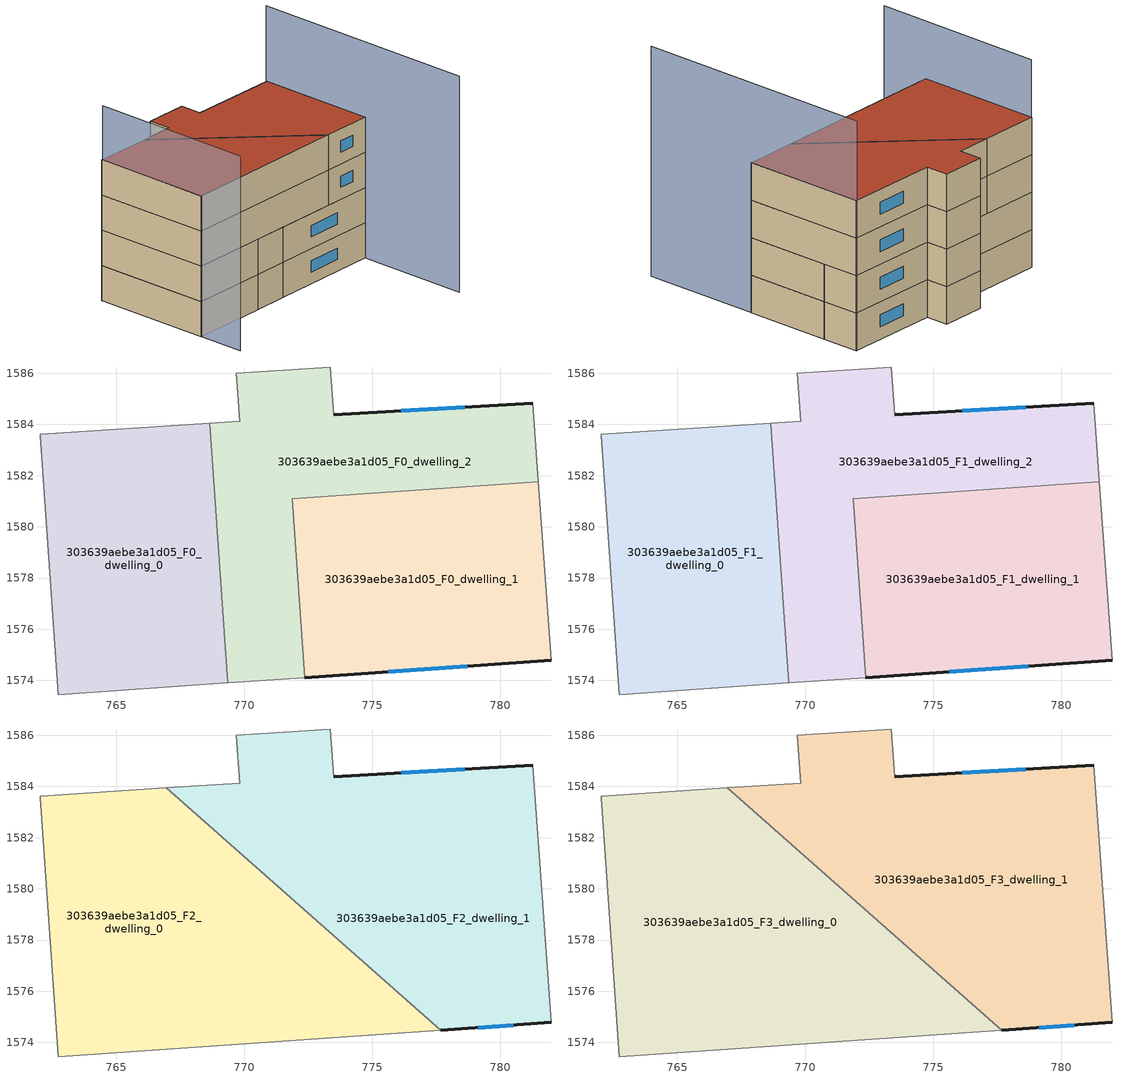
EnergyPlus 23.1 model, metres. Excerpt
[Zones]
303639aebe3a1d05_F0_dwelling_0
 floor ground (EU_floor_Construction): 768.65,1584.05 769.35,1573.9 762.74,1573.44 762.02,1583.56 762.02,1583.61 z0
 wall adiabatic (EU_wall_Construction): 768.65,1584.05 762.02,1583.61 762.02,1583.56 762.74,1573.44 769.35,1573.9 z0:3
 wall to 303639aebe3a1d05_F0_dwelling_2 (EU_wall_Construction): 769.35,1573.9 768.65,1584.05 z0:3
303639aebe3a1d05_F0_dwelling_1
 floor ground (EU_floor_Construction): 781.49,1581.77 781.98,1574.78 772.35,1574.11 771.87,1581.1 z0
 wall outside (EU_wall_Construction): 772.35,1574.11 781.98,1574.78 z0:3
 wall to 303639aebe3a1d05_F0_dwelling_2 (EU_wall_Construction): 781.49,1581.77 771.87,1581.1 772.35,1574.11 z0:3
 wall adiabatic (EU_wall_Construction): 781.98,1574.78 781.49,1581.77 z0:3
 window (EU_Window_Construction): 775.63,1574.34 778.71,1574.55 z1.02:1.98
303639aebe3a1d05_F0_dwelling_2
 floor ground (EU_floor_Construction): 781.27,1584.83 781.49,1581.77 771.87,1581.1 772.35,1574.11 769.35,1573.9 768.65,1584.05 769.82,1584.13 769.69,1586 773.36,1586.23 773.49,1584.38 z0
 wall outside (EU_wall_Construction): 781.27,1584.83 773.49,1584.38 z0:3
 wall adiabatic (EU_wall_Construction): 773.49,1584.38 773.36,1586.23 769.69,1586 769.82,1584.13 768.65,1584.05 / 781.49,1581.77 781.27,1584.83 / 769.35,1573.9 772.35,1574.11 z0:3
 window (EU_Window_Construction): 778.62,1584.68 776.13,1584.53 z1.02:1.98
303639aebe3a1d05_F1_dwelling_0
 floor to 303639aebe3a1d05_F0_dwelling_0 (EU_floor_Construction): 768.65,1584.05 769.35,1573.9 762.74,1573.44 762.02,1583.56 762.02,1583.61 z3
 wall adiabatic (EU_wall_Construction): 768.65,1584.05 762.02,1583.61 762.02,1583.56 762.74,1573.44 769.35,1573.9 z3:6
 wall to 303639aebe3a1d05_F1_dwelling_2 (EU_wall_Construction): 769.35,1573.9 768.65,1584.05 z3:6
303639aebe3a1d05_F1_dwelling_1
 floor to 303639aebe3a1d05_F0_dwelling_1 (EU_floor_Construction): 781.49,1581.77 781.98,1574.78 772.35,1574.11 771.87,1581.1 z3
 wall outside (EU_wall_Construction): 772.35,1574.11 781.98,1574.78 z3:6
 wall to 303639aebe3a1d05_F1_dwelling_2 (EU_wall_Construction): 781.49,1581.77 771.87,1581.1 772.35,1574.11 z3:6
 wall adiabatic (EU_wall_Construction): 781.98,1574.78 781.49,1581.77 z3:6
 window (EU_Window_Construction): 775.63,1574.34 778.71,1574.55 z4.02:4.98
303639aebe3a1d05_F1_dwelling_2
 floor to 303639aebe3a1d05_F0_dwelling_2 (EU_floor_Construction): 781.27,1584.83 781.49,1581.77 771.87,1581.1 772.35,1574.11 769.35,1573.9 768.65,1584.05 769.82,1584.13 769.69,1586 773.36,1586.23 773.49,1584.38 z3
 wall outside (EU_wall_Construction): 781.27,1584.83 773.49,1584.38 z3:6
 wall adiabatic (EU_wall_Construction): 773.49,1584.38 773.36,1586.23 769.69,1586 769.82,1584.13 768.65,1584.05 / 781.49,1581.77 781.27,1584.83 / 769.35,1573.9 772.35,1574.11 z3:6
 window (EU_Window_Construction): 778.62,1584.68 776.13,1584.53 z4.02:4.98
303639aebe3a1d05_F2_dwelling_0
 floor to 303639aebe3a1d05_F1_dwelling_0 (EU_floor_Construction): 768.77,1582.34 769.35,1573.9 762.74,1573.44 762.02,1583.56 762.02,1583.61 766.95,1583.94 z6
 floor to 303639aebe3a1d05_F1_dwelling_1 (EU_floor_Construction): 777.67,1574.48 772.35,1574.11 771.98,1579.5 z6
 floor to 303639aebe3a1d05_F1_dwelling_2 (EU_floor_Construction): 771.98,1579.5 772.35,1574.11 769.35,1573.9 768.77,1582.34 z6
 wall adiabatic (EU_wall_Construction): 766.95,1583.94 762.02,1583.61 762.02,1583.56 762.74,1573.44 777.67,1574.48 z6:9
 wall to 303639aebe3a1d05_F2_dwelling_1 (EU_wall_Construction): 777.67,1574.48 766.95,1583.94 z6:9
303639aebe3a1d05_F2_dwelling_1
 floor to 303639aebe3a1d05_F1_dwelling_1 (EU_floor_Construction): 781.49,1581.77 781.98,1574.78 777.67,1574.48 771.98,1579.5 771.87,1581.1 z6
 floor to 303639aebe3a1d05_F1_dwelling_2 (EU_floor_Construction): 781.27,1584.83 781.49,1581.77 771.87,1581.1 771.98,1579.5 768.77,1582.34 768.65,1584.05 769.82,1584.13 769.69,1586 773.36,1586.23 773.49,1584.38 z6
 floor to 303639aebe3a1d05_F1_dwelling_0 (EU_floor_Construction): 768.65,1584.05 768.77,1582.34 766.95,1583.94 z6
 wall outside (EU_wall_Construction): 781.27,1584.83 773.49,1584.38 / 777.67,1574.48 781.98,1574.78 z6:9
 wall adiabatic (EU_wall_Construction): 773.49,1584.38 773.36,1586.23 769.69,1586 769.82,1584.13 766.95,1583.94 / 781.98,1574.78 781.27,1584.83 z6:9
 window (EU_Window_Construction): 778.62,1584.68 776.13,1584.53 / 779.14,1574.58 780.52,1574.68 z7.02:7.98
303639aebe3a1d05_F3_dwelling_0
 floor to 303639aebe3a1d05_F2_dwelling_0 (EU_floor_Construction): 777.67,1574.48 762.74,1573.44 762.02,1583.56 762.02,1583.61 766.95,1583.94 z9
 wall adiabatic (EU_wall_Construction): 766.95,1583.94 762.02,1583.61 762.02,1583.56 762.74,1573.44 777.67,1574.48 z9:12
 wall to 303639aebe3a1d05_F3_dwelling_1 (EU_wall_Construction): 777.67,1574.48 766.95,1583.94 z9:12
 roof outside (EU_roof_Construction): 777.67,1574.48 766.95,1583.94 762.02,1583.61 762.02,1583.56 762.74,1573.44 z12
303639aebe3a1d05_F3_dwelling_1
 floor to 303639aebe3a1d05_F2_dwelling_1 (EU_floor_Construction): 781.27,1584.83 781.98,1574.78 777.67,1574.48 766.95,1583.94 769.82,1584.13 769.69,1586 773.36,1586.23 773.49,1584.38 z9
 wall outside (EU_wall_Construction): 781.27,1584.83 773.49,1584.38 / 777.67,1574.48 781.98,1574.78 z9:12
 wall adiabatic (EU_wall_Construction): 773.49,1584.38 773.36,1586.23 769.69,1586 769.82,1584.13 766.95,1583.94 / 781.98,1574.78 781.27,1584.83 z9:12
 window (EU_Window_Construction): 778.62,1584.68 776.13,1584.53 / 779.14,1574.58 780.52,1574.68 z10.02:10.98
 roof outside (EU_roof_Construction): 781.98,1574.78 781.27,1584.83 773.49,1584.38 773.36,1586.23 769.69,1586 769.82,1584.13 766.95,1583.94 777.67,1574.48 z12
shading: 782.66,1565.18 781.26,1584.91 z0:18.4; 762.03,1583.56 763.02,1569.46 z0:16.6
[Building]
EU S2 Campaign: North Axis=0; Terrain=City; Solar Distribution=FullExterior
[Site:Location]
Vienna: Latitude=48; Longitude=16.5; Time Zone=1; Elevation=183
[SizingPeriod:WeatherFileDays]
AnnualSizingPeriod: Begin Month=1; Begin Day of Month=1; End Month=12; End Day of Month=31; Day of Week for Start Day=Monday; Use Weather File Daylight Saving Period=No; Use Weather File Rain and Snow Indicators=No
[MATERIAL]
EU_InternalMass_Material: Roughness=MediumRough; Thickness=0.1; Conductivity=1; Density=1800; Specific Heat=900; Thermal Absorptance=0.9; Solar Absorptance=0.7; Visible Absorptance=0.7
[MATERIAL:NOMASS] Roughness=MediumRough; Thermal Absorptance=0.9; Solar Absorptance=0.7; Visible Absorptance=0.7
Name | Thermal Resistance
EU_wall_NoMass | 0.942466
EU_roof_NoMass | 0.551687
EU_floor_NoMass | 0.66527
[WINDOWMATERIAL:SIMPLEGLAZINGSYSTEM]
EU_Window_SimpleGlazing: UFactor=2.03367; Solar Heat Gain Coefficient=0.65; Visible Transmittance=0.65
[CONSTRUCTION]
EU_wall_Construction: EU_wall_NoMass
EU_roof_Construction: EU_roof_NoMass
EU_floor_Construction: EU_floor_NoMass
EU_Window_Construction: EU_Window_SimpleGlazing
EU_InternalMass_Construction: EU_InternalMass_Material
[ZONE] Type=1; Multiplier=1; Ceiling Height=autocalculate; Floor Area=autocalculate; Part of Total Floor Area=Yes
Name | Volume
303639aebe3a1d05_F0_dwelling_0; 303639aebe3a1d05_F1_dwelling_0 | 202.782
303639aebe3a1d05_F2_dwelling_0; 303639aebe3a1d05_F3_dwelling_0 | 304.156
303639aebe3a1d05_F0_dwelling_1; 303639aebe3a1d05_F1_dwelling_1 | 202.77
303639aebe3a1d05_F2_dwelling_1; 303639aebe3a1d05_F3_dwelling_1 | 304.159
303639aebe3a1d05_F0_dwelling_2; 303639aebe3a1d05_F1_dwelling_2 | 202.772
[INTERNALMASS] Construction=EU_InternalMass_Construction
Name | Zone or ZoneList | Surface Area
303639aebe3a1d05_F0_dwelling_0_EU_InternalMass | 303639aebe3a1d05_F0_dwelling_0 | 67.5934
303639aebe3a1d05_F0_dwelling_1_EU_InternalMass | 303639aebe3a1d05_F0_dwelling_1 | 67.5921
303639aebe3a1d05_F0_dwelling_2_EU_InternalMass | 303639aebe3a1d05_F0_dwelling_2 | 67.5907
303639aebe3a1d05_F1_dwelling_0_EU_InternalMass | 303639aebe3a1d05_F1_dwelling_0 | 67.5934
303639aebe3a1d05_F1_dwelling_1_EU_InternalMass | 303639aebe3a1d05_F1_dwelling_1 | 67.5921
303639aebe3a1d05_F1_dwelling_2_EU_InternalMass | 303639aebe3a1d05_F1_dwelling_2 | 67.5907
303639aebe3a1d05_F2_dwelling_0_EU_InternalMass | 303639aebe3a1d05_F2_dwelling_0 | 101.385
303639aebe3a1d05_F2_dwelling_1_EU_InternalMass | 303639aebe3a1d05_F2_dwelling_1 | 101.386
303639aebe3a1d05_F3_dwelling_0_EU_InternalMass | 303639aebe3a1d05_F3_dwelling_0 | 101.385
303639aebe3a1d05_F3_dwelling_1_EU_InternalMass | 303639aebe3a1d05_F3_dwelling_1 | 101.386
[OTHEREQUIPMENT] Fuel Type=Electricity; Design Level Calculation Method=Watts/Area; Power per Zone Floor Area=1; Fraction Latent=0; Fraction Radiant=0; Fraction Lost=0; Carbon Dioxide Generation Rate=0; EndUse Subcategory=EU_Step8_InternalGains
Name | Zone or ZoneList or Space or SpaceList | Schedule
EU_Step8_InternalGain_303639aebe3a1d05_F0_dwelling_0_f000 | 303639aebe3a1d05_F0_dwelling_0 | EU_Step8_GainSchedule_303639aebe3a1d05_F0_dwelling_0_f000
EU_Step8_InternalGain_303639aebe3a1d05_F0_dwelling_1_f000 | 303639aebe3a1d05_F0_dwelling_1 | EU_Step8_GainSchedule_303639aebe3a1d05_F0_dwelling_1_f000
EU_Step8_InternalGain_303639aebe3a1d05_F0_dwelling_2_f000 | 303639aebe3a1d05_F0_dwelling_2 | EU_Step8_GainSchedule_303639aebe3a1d05_F0_dwelling_2_f000
EU_Step8_InternalGain_303639aebe3a1d05_F1_dwelling_0_f000 | 303639aebe3a1d05_F1_dwelling_0 | EU_Step8_GainSchedule_303639aebe3a1d05_F1_dwelling_0_f000
EU_Step8_InternalGain_303639aebe3a1d05_F1_dwelling_1_f000 | 303639aebe3a1d05_F1_dwelling_1 | EU_Step8_GainSchedule_303639aebe3a1d05_F1_dwelling_1_f000
EU_Step8_InternalGain_303639aebe3a1d05_F1_dwelling_2_f000 | 303639aebe3a1d05_F1_dwelling_2 | EU_Step8_GainSchedule_303639aebe3a1d05_F1_dwelling_2_f000
EU_Step8_InternalGain_303639aebe3a1d05_F2_dwelling_0_f000 | 303639aebe3a1d05_F2_dwelling_0 | EU_Step8_GainSchedule_303639aebe3a1d05_F2_dwelling_0_f000
EU_Step8_InternalGain_303639aebe3a1d05_F2_dwelling_1_f000 | 303639aebe3a1d05_F2_dwelling_1 | EU_Step8_GainSchedule_303639aebe3a1d05_F2_dwelling_1_f000
EU_Step8_InternalGain_303639aebe3a1d05_F3_dwelling_0_f000 | 303639aebe3a1d05_F3_dwelling_0 | EU_Step8_GainSchedule_303639aebe3a1d05_F3_dwelling_0_f000
EU_Step8_InternalGain_303639aebe3a1d05_F3_dwelling_1_f000 | 303639aebe3a1d05_F3_dwelling_1 | EU_Step8_GainSchedule_303639aebe3a1d05_F3_dwelling_1_f000
[ZONEVENTILATION:DESIGNFLOWRATE] Schedule=EU_AlwaysOn; Design Flow Rate Calculation Method=AirChanges/Hour; Air Changes per Hour=0.530523; Ventilation Type=Natural; Fan Pressure Rise=0; Fan Total Efficiency=1; Constant Term Coefficient=1; Temperature Term Coefficient=0; Velocity Term Coefficient=0; Velocity Squared Term Coefficient=0; Minimum Indoor Temperature=-100; Maximum Indoor Temperature=100; Delta Temperature=-100; Minimum Outdoor Temperature=-100; Maximum Outdoor Temperature=100; Maximum Wind Speed=40
Name | Zone or ZoneList or Space or SpaceList
EU_ConstantAir_303639aebe3a1d05_F0_dwelling_0 | 303639aebe3a1d05_F0_dwelling_0
EU_ConstantAir_303639aebe3a1d05_F0_dwelling_1 | 303639aebe3a1d05_F0_dwelling_1
EU_ConstantAir_303639aebe3a1d05_F0_dwelling_2 | 303639aebe3a1d05_F0_dwelling_2
EU_ConstantAir_303639aebe3a1d05_F1_dwelling_0 | 303639aebe3a1d05_F1_dwelling_0
EU_ConstantAir_303639aebe3a1d05_F1_dwelling_1 | 303639aebe3a1d05_F1_dwelling_1
EU_ConstantAir_303639aebe3a1d05_F1_dwelling_2 | 303639aebe3a1d05_F1_dwelling_2
EU_ConstantAir_303639aebe3a1d05_F2_dwelling_0 | 303639aebe3a1d05_F2_dwelling_0
EU_ConstantAir_303639aebe3a1d05_F2_dwelling_1 | 303639aebe3a1d05_F2_dwelling_1
EU_ConstantAir_303639aebe3a1d05_F3_dwelling_0 | 303639aebe3a1d05_F3_dwelling_0
EU_ConstantAir_303639aebe3a1d05_F3_dwelling_1 | 303639aebe3a1d05_F3_dwelling_1
[HVACTEMPLATE:THERMOSTAT] Constant Heating Setpoint=20; Constant Cooling Setpoint=50
EU_HeatOnly_303639aebe3a1d05_F0_dwelling_0; EU_HeatOnly_303639aebe3a1d05_F0_dwelling_1; EU_HeatOnly_303639aebe3a1d05_F0_dwelling_2; EU_HeatOnly_303639aebe3a1d05_F1_dwelling_0; EU_HeatOnly_303639aebe3a1d05_F1_dwelling_1; EU_HeatOnly_303639aebe3a1d05_F1_dwelling_2; EU_HeatOnly_303639aebe3a1d05_F2_dwelling_0; EU_HeatOnly_303639aebe3a1d05_F2_dwelling_1; EU_HeatOnly_303639aebe3a1d05_F3_dwelling_0; EU_HeatOnly_303639aebe3a1d05_F3_dwelling_1
[HVACTEMPLATE:ZONE:IDEALLOADSAIRSYSTEM] System Availability Schedule=EU_AlwaysOn; Maximum Heating Supply Air Temperature=50; Minimum Cooling Supply Air Temperature=13; Maximum Heating Supply Air Humidity Ratio=0.0156; Minimum Cooling Supply Air Humidity Ratio=0.0077; Heating Limit=NoLimit; Cooling Limit=NoLimit; Heating Availability Schedule=EU_AlwaysOn; Cooling Availability Schedule=EU_CoolingOff; Dehumidification Control Type=ConstantSensibleHeatRatio; Cooling Sensible Heat Ratio=0.7; Dehumidification Setpoint=60; Humidification Control Type=None; Humidification Setpoint=30; Outdoor Air Method=None; Outdoor Air Flow Rate per Person=0.00944; Outdoor Air Flow Rate per Zone Floor Area=0; Outdoor Air Flow Rate per Zone=0; Demand Controlled Ventilation Type=None; Outdoor Air Economizer Type=NoEconomizer; Heat Recovery Type=None; Sensible Heat Recovery Effectiveness=0.7; Latent Heat Recovery Effectiveness=0.65
Name | Template Thermostat
303639aebe3a1d05_F0_dwelling_0 | EU_HeatOnly_303639aebe3a1d05_F0_dwelling_0
303639aebe3a1d05_F0_dwelling_1 | EU_HeatOnly_303639aebe3a1d05_F0_dwelling_1
303639aebe3a1d05_F0_dwelling_2 | EU_HeatOnly_303639aebe3a1d05_F0_dwelling_2
303639aebe3a1d05_F1_dwelling_0 | EU_HeatOnly_303639aebe3a1d05_F1_dwelling_0
303639aebe3a1d05_F1_dwelling_1 | EU_HeatOnly_303639aebe3a1d05_F1_dwelling_1
303639aebe3a1d05_F1_dwelling_2 | EU_HeatOnly_303639aebe3a1d05_F1_dwelling_2
303639aebe3a1d05_F2_dwelling_0 | EU_HeatOnly_303639aebe3a1d05_F2_dwelling_0
303639aebe3a1d05_F2_dwelling_1 | EU_HeatOnly_303639aebe3a1d05_F2_dwelling_1
303639aebe3a1d05_F3_dwelling_0 | EU_HeatOnly_303639aebe3a1d05_F3_dwelling_0
303639aebe3a1d05_F3_dwelling_1 | EU_HeatOnly_303639aebe3a1d05_F3_dwelling_1
[SIZING:ZONE] Zone Cooling Design Supply Air Temperature Input Method=SupplyAirTemperature; Zone Cooling Design Supply Air Temperature=13; Zone Heating Design Supply Air Temperature Input Method=SupplyAirTemperature; Zone Heating Design Supply Air Temperature=50; Zone Cooling Design Supply Air Humidity Ratio=0.008; Zone Heating Design Supply Air Humidity Ratio=0.008; Cooling Design Air Flow Method=DesignDay; Cooling Design Air Flow Rate=0; Cooling Minimum Air Flow per Zone Floor Area=0.000762; Cooling Minimum Air Flow=0; Cooling Minimum Air Flow Fraction=0.2; Heating Design Air Flow Method=DesignDay; Heating Design Air Flow Rate=0; Heating Maximum Air Flow per Zone Floor Area=0.002032; Heating Maximum Air Flow=0.141576; Heating Maximum Air Flow Fraction=0.3; Account for Dedicated Outdoor Air System=No; Dedicated Outdoor Air System Control Strategy=NeutralSupplyAir; Dedicated Outdoor Air Low Setpoint Temperature for Design=autosize; Dedicated Outdoor Air High Setpoint Temperature for Design=autosize; Zone Load Sizing Method=Sensible Load Only No Latent Load; Zone Latent Cooling Design Supply Air Humidity Ratio Input Method=HumidityRatioDifference; Zone Cooling Design Supply Air Humidity Ratio Difference=0.005; Zone Latent Heating Design Supply Air Humidity Ratio Input Method=HumidityRatioDifference; Zone Humidification Design Supply Air Humidity Ratio Difference=0.005
303639aebe3a1d05_F0_dwelling_0; 303639aebe3a1d05_F0_dwelling_1; 303639aebe3a1d05_F0_dwelling_2; 303639aebe3a1d05_F1_dwelling_0; 303639aebe3a1d05_F1_dwelling_1; 303639aebe3a1d05_F1_dwelling_2; 303639aebe3a1d05_F2_dwelling_0; 303639aebe3a1d05_F2_dwelling_1; 303639aebe3a1d05_F3_dwelling_0; 303639aebe3a1d05_F3_dwelling_1
[SCHEDULE:CONSTANT]
Name | Hourly Value
EU_AlwaysOn | 1
EU_CoolingOff | 0
[SCHEDULE:FILE] Column Number=1; Rows to Skip at Top=0; Number of Hours of Data=8760; Column Separator=Comma; Interpolate to Timestep=No; Minutes per Item=60; Adjust Schedule for Daylight Savings=Yes
Name | File
EU_Step8_GainSchedule_303639aebe3a1d05_F0_dwelling_0_f000 | ../../schedules/303639aebe3a1d05/303639aebe3a1d05_F0_dwelling_0_f000_gain.csv
EU_Step8_GainSchedule_303639aebe3a1d05_F0_dwelling_1_f000 | ../../schedules/303639aebe3a1d05/303639aebe3a1d05_F0_dwelling_1_f000_gain.csv
EU_Step8_GainSchedule_303639aebe3a1d05_F0_dwelling_2_f000 | ../../schedules/303639aebe3a1d05/303639aebe3a1d05_F0_dwelling_2_f000_gain.csv
EU_Step8_GainSchedule_303639aebe3a1d05_F1_dwelling_0_f000 | ../../schedules/303639aebe3a1d05/303639aebe3a1d05_F1_dwelling_0_f000_gain.csv
EU_Step8_GainSchedule_303639aebe3a1d05_F1_dwelling_1_f000 | ../../schedules/303639aebe3a1d05/303639aebe3a1d05_F1_dwelling_1_f000_gain.csv
EU_Step8_GainSchedule_303639aebe3a1d05_F1_dwelling_2_f000 | ../../schedules/303639aebe3a1d05/303639aebe3a1d05_F1_dwelling_2_f000_gain.csv
EU_Step8_GainSchedule_303639aebe3a1d05_F2_dwelling_0_f000 | ../../schedules/303639aebe3a1d05/303639aebe3a1d05_F2_dwelling_0_f000_gain.csv
EU_Step8_GainSchedule_303639aebe3a1d05_F2_dwelling_1_f000 | ../../schedules/303639aebe3a1d05/303639aebe3a1d05_F2_dwelling_1_f000_gain.csv
EU_Step8_GainSchedule_303639aebe3a1d05_F3_dwelling_0_f000 | ../../schedules/303639aebe3a1d05/303639aebe3a1d05_F3_dwelling_0_f000_gain.csv
EU_Step8_GainSchedule_303639aebe3a1d05_F3_dwelling_1_f000 | ../../schedules/303639aebe3a1d05/303639aebe3a1d05_F3_dwelling_1_f000_gain.csv
